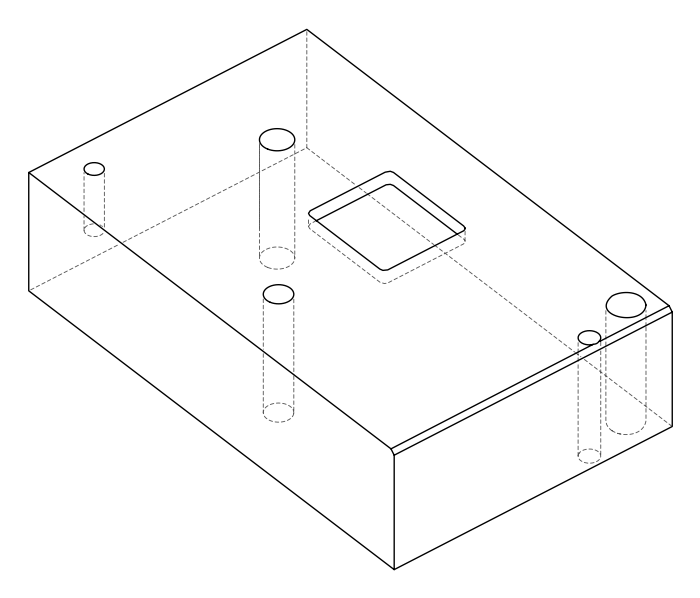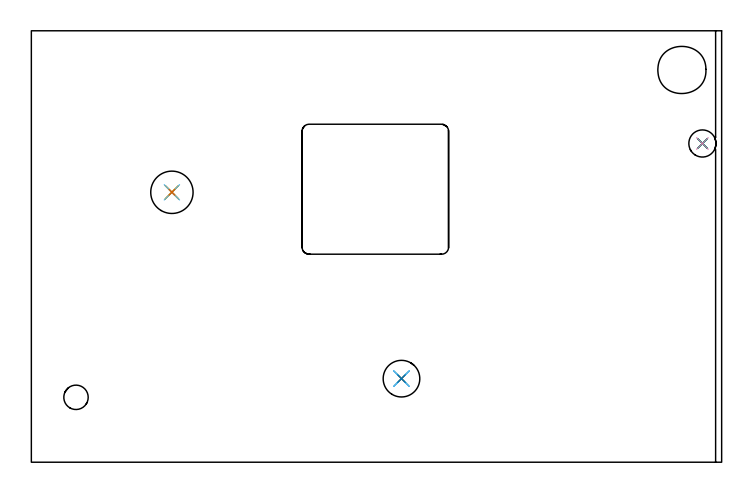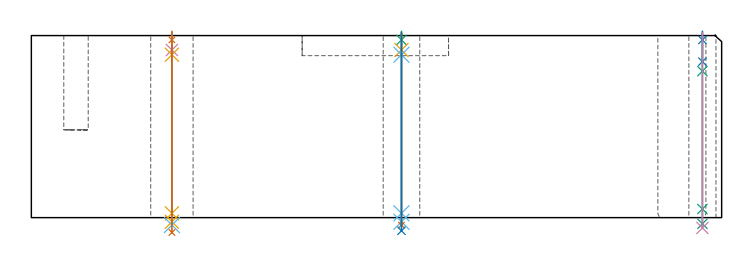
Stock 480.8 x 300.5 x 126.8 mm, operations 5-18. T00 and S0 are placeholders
(PLAN: 18 operations, 15 tool changes, 40.4 min)
(1 INDEXABLE_INSERT_DRILL_BLIND_HOLE_FROM_SOLID | STEP1POCKET | NXT0302_005 | 0.27 min | 14874 mm3)
(2 AREA_MILL | FG_CHAMFER_SURFACE | UGT0205_001 | 4.97 min | 2650 mm3)
(3 MILL_RECTANGULAR_POCKET | POCKET_RECTANGULAR_STRAIGHT | UGT0201_126 | Follow Part, ap 2, ae 75% | 22.07 min | 128968 mm3)
(4 MILL_THROUGH_HOLE_FROM_SOLID_MATERIAL | STEP1HOLE | NXT0201_007 | Circular | 8.22 min | 111289 mm3)
(5 SPOT_DRILL | STEP1HOLE_1 | NXT0321_9005460120000 | 0.05 min | 175 mm3)
(6 SPOT_DRILL_1 | STEP1HOLE_2 | NXT0321_9005460120000 | 0.05 min | 194 mm3)
(7 SPOT_DRILL_2 | STEP1HOLE_3 | NXT0321_9005460120000 | 0.05 min | 175 mm3)
(8 DRILL_BLIND_HOLE_INTO_CENTER | STEP1HOLE_1 | NXT0301_038 | 0.05 min | 225 mm3)
(9 GUN_DRILL_THROUGH_HOLE | STEP1HOLE_1 | UGT0307_002 | 0.58 min | 3272 mm3)
(10 SPADE_DRILL_TO_ENLARGE_THROUGH_HOLE | STEP1HOLE_1 | UGT0306_007 | 0.54 min | 23356 mm3)
(11 DRILL_TO_ENLARGE_THROUGH_HOLE | STEP1HOLE_1 | UGT0301_394 | 0.56 min | 59538 mm3)
(12 DRILL_BLIND_HOLE_INTO_CENTER_1 | STEP1HOLE_2 | NXT0301_092 | 0.08 min | 1739 mm3)
(13 GUN_DRILL_THROUGH_HOLE_1 | STEP1HOLE_2 | UGT0307_009 | 0.64 min | 12395 mm3)
(14 DRILL_TO_ENLARGE_THROUGH_HOLE_1 | STEP1HOLE_2 | UGT0301_257 | 0.55 min | 21185 mm3)
(15 DRILL_BLIND_HOLE_INTO_CENTER_2 | STEP1HOLE_3 | NXT0301_038 | 0.05 min | 257 mm3)
(16 GUN_DRILL_THROUGH_HOLE_2 | STEP1HOLE_3 | UGT0307_002 | 0.58 min | 3265 mm3)
(17 SPADE_DRILL_TO_ENLARGE_THROUGH_HOLE_1 | STEP1HOLE_3 | UGT0306_007 | 0.54 min | 23360 mm3)
(18 DRILL_TO_ENLARGE_THROUGH_HOLE_2 | STEP1HOLE_3 | UGT0301_386 | 0.55 min | 37612 mm3)
(TOOL NXT0302_005 | Index. Insert Drill 17mm [880-D1700L20-05] | D17 PA176 FL85 Z2)
(TOOL UGT0205_001 | Chamfer Mill 20 x 3 x 45 deg. | D20 FL50 Z2)
(TOOL UGT0201_126 | Carbide End Mill 8.0 | D8 FL15 Z4)
(TOOL NXT0201_007 | ENDMILL 25mm [R216.25-25050GCK54P 1620] | D25 R3 FL54 Z5)
(TOOL NXT0321_9005460120000 | NC Spot Drill, 142deg, 12mm, Carbide, Uncoated | D12 PA142 FL30 Z2)
(TOOL NXT0301_038 | Carbide Drill 6.7mm [860.1-0670-034A1-MM 2214] | D6.7 PA140 FL53 Z2)
(TOOL UGT0307_002 | Gun Drill 6 mm | D6 PA130 FL24 Z1)
(TOOL UGT0306_007 | Spade Drill 16.5mm | D16.5 PA132 FL10 Z2)
(TOOL UGT0301_394 | Twist Drill 29.5 mm | D29.5 PA118 FL165 Z2)
(TOOL NXT0301_092 | Carbide Drill 12.1mm [860.1-1210-061A1-MM 2214] | D12.1 PA140 FL77 Z2)
(TOOL UGT0307_009 | Gun Drill 12 mm | D12 PA130 FL24 Z1)
(TOOL UGT0301_257 | Twist Drill 18.9 mm | D18.9 PA118 FL135 Z2)
(TOOL UGT0301_386 | Twist Drill 25.5 mm | D25.5 PA118 FL165 Z2)
(OP 5 SPOT_DRILL)
G17 G21 G94 G90
T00 M6
G54
G17 G0 G90 X97.9 Y188. S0 M3
G43 Z136.8 H0
G94 G81 G98 Z123.8 F250. R129.8
G80
M5
M2
(OP 6 SPOT_DRILL_1)
G17 G21 G94 G90
T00 M6
G54
G17 G0 G90 X467.4 Y222. S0 M3
G43 Z136.8 H0
G94 G81 G98 Z123.8 F250. R129.8
G80
M5
M2
(OP 7 SPOT_DRILL_2)
G17 G21 G94 G90
T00 M6
G54
G17 G0 G90 X257.8 Y58.2 S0 M3
G43 Z136.8 H0
G94 G81 G98 Z123.8 F250. R129.8
G80
M5
M2
(OP 8 DRILL_BLIND_HOLE_INTO_CENTER)
G17 G21 G94 G90
T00 M6
G54
G17 G0 G90 X97.9 Y188. S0 M3
G43 Z136.8 H1
G94 G81 G98 Z116.75 F250. R128.8
G80
M5
M2
(OP 9 GUN_DRILL_THROUGH_HOLE)
G17 G21 G94 G90
T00 M6
G54
G17 G0 G90 X97.9 Y188. M8
G43 Z136.8 H0
Z124.922
S716 M3
G94 G1 Z113.443 F125. M26
G4 X.084
Z3. F250.
G4 X.084
Z-2.899 F125.
G4 X.084
M5
M9
G0 Z124.922
Z136.8
M2
(OP 10 SPADE_DRILL_TO_ENLARGE_THROUGH_HOLE)
G17 G21 G94 G90
T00 M6
G54
G17 G0 G90 X97.9 Y188. S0 M3
G43 Z136.8 H0
G94 G73 G98 Z-5.173 F250. Q16.497 R128.8
G80
M5
M2
(OP 11 DRILL_TO_ENLARGE_THROUGH_HOLE)
G17 G21 G94 G90
T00 M6
G54
G17 G0 G90 X97.9 Y188. S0 M3
G43 Z136.8 H0
G94 G73 G98 Z-10.363 F250. Q27.433 R128.8
G80
M5
M2
(OP 12 DRILL_BLIND_HOLE_INTO_CENTER_1)
G17 G21 G94 G90
T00 M6
G54
G17 G0 G90 X467.4 Y222. S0 M3
G43 Z136.8 H1
G94 G81 G98 Z108.65 F250. R128.8
G80
M5
M2
(OP 13 GUN_DRILL_THROUGH_HOLE_1)
G17 G21 G94 G90
T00 M6
G54
G17 G0 G90 X467.4 Y222. M8
G43 Z136.8 H0
Z122.883
S716 M3
G94 G1 Z102.036 F125. M26
G4 X.084
Z6. F250.
G4 X.084
Z-4.298 F125.
G4 X.084
M5
M9
G0 Z122.883
Z136.8
M2
(OP 14 DRILL_TO_ENLARGE_THROUGH_HOLE_1)
G17 G21 G94 G90
T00 M6
G54
G17 G0 G90 X467.4 Y222. S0 M3
G43 Z136.8 H0
G94 G73 G98 Z-7.178 F250. Q16.747 R128.8
G80
M5
M2
(OP 15 DRILL_BLIND_HOLE_INTO_CENTER_2)
G17 G21 G94 G90
T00 M6
G54
G17 G0 G90 X257.8 Y58.2 S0 M3
G43 Z136.8 H1
G94 G81 G98 Z116.75 F250. R128.8
G80
M5
M2
(OP 16 GUN_DRILL_THROUGH_HOLE_2)
G17 G21 G94 G90
T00 M6
G54
G17 G0 G90 X257.8 Y58.2 M8
G43 Z136.8 H0
Z123.962
S716 M3
G94 G1 Z113.443 F125. M26
G4 X.084
Z3. F250.
G4 X.084
Z-2.899 F125.
G4 X.084
M5
M9
G0 Z123.962
Z136.8
M2
(OP 17 SPADE_DRILL_TO_ENLARGE_THROUGH_HOLE_1)
G17 G21 G94 G90
T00 M6
G54
G17 G0 G90 X257.8 Y58.2 S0 M3
G43 Z136.8 H0
G94 G73 G98 Z-5.173 F250. Q16.497 R128.8
G80
M5
M2
(OP 18 DRILL_TO_ENLARGE_THROUGH_HOLE_2)
G17 G21 G94 G90
T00 M6
G54
G17 G0 G90 X257.8 Y58.2 S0 M3
G43 Z136.8 H0
G94 G73 G98 Z-9.161 F250. Q22.66 R128.8
G80
M5
M2
